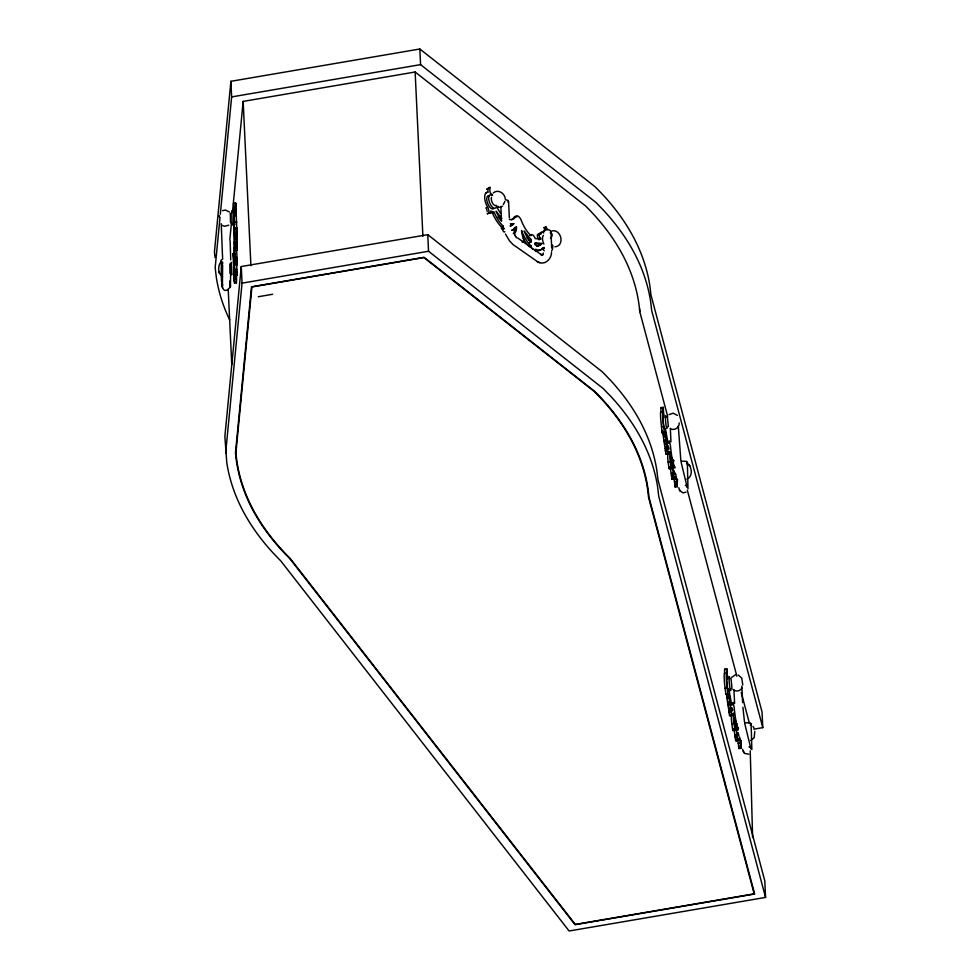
<?xml version="1.0" encoding="UTF-8"?>
<svg xmlns="http://www.w3.org/2000/svg" width="980" height="980" viewBox="0 0 980 980"><rect width="100%" height="100%" fill="white"/><g stroke="black" fill="none" stroke-linecap="round" stroke-linejoin="round"><path stroke-width="1.47" d="M662.284 431.874L662.186 433.087L661.524 426.741A10.743 0.907 84.3 0 1 660.998 411.808A8.306 0.711 84.3 0 1 661.243 407.545L663.325 407.337A7.803 0.662 84.3 0 0 663.607 413.131L663.73 413.597A10.743 0.907 84.3 0 1 664.085 415.532M665.053 432.829L662.97 433.025L663.191 435.108A23.863 2.021 84.3 0 0 665.187 448.436L665.886 454.046L665.996 453.177L666.241 454.181L668.323 453.973L667.27 448.228A23.863 2.021 84.3 0 1 665.285 434.899C663.656 430.894 664.624 433.871 663.619 426.533A10.743 0.907 84.3 0 1 663.08 411.6A8.306 0.711 84.3 0 1 663.325 407.337M236.339 274.412C237.748 287.018 232.897 284.837 234.22 273.628L234.514 275.294L234.661 273.604L234.747 275.319L236.842 275.257L236.854 274.229L236.927 275.172L236.67 259.798M725.886 694.33L725.127 688.315A10.743 0.931 84.3 0 1 724.6 673.383A8.306 0.723 84.3 0 1 724.857 669.12L726.939 668.911A7.803 0.674 84.3 0 0 727.209 674.706L727.332 675.183A10.743 0.931 84.3 0 1 727.699 677.107M728.679 694.404L726.511 694.624L726.817 696.682A23.863 2.058 84.3 0 0 728.826 710.01L729.537 715.62L729.647 714.751L729.892 715.755L731.986 715.547L730.921 709.802A23.863 2.058 84.3 0 1 728.899 696.474C727.344 692.284 728.177 695.629 727.221 688.107A10.743 0.931 84.3 0 1 726.682 673.174A8.306 0.723 84.3 0 1 726.939 668.911M738.736 745.339L738.883 748.512L740.978 748.304L740.954 744.2A10.743 0.931 84.3 0 0 741.223 740.5M222.632 264.992L222.387 286.123M230.729 264.735L230.447 286.368M234.747 275.319L234.269 253.183L234.514 265.445L234.465 261.121M236.768 232.738L237.197 249.667L237.111 248.798L237.099 249.827L234.992 249.9L233.632 202.995L235.813 203.313L236.829 230.57M667.27 427.096C666.412 433.699 664.17 409.946 666.302 417.064M679.177 422.87C679.728 427.378 674.461 431.163 670.455 428.713M742.779 684.885L741.75 678.136L738.332 675.048M744.665 722.726L750.325 722.897L751.096 724.355L750.276 725.347M219.336 215.563L219.336 216.984M230.557 222.705L230.275 213.248M680.916 461.176L686.576 461.347L687.335 462.805L686.514 463.797M234.98 259.602L234.404 247.536L234.992 249.9M237.087 259.541L236.609 249.349M674.963 483.483L675.098 486.95L677.192 486.742L677.131 482.711A10.743 0.907 84.3 0 0 677.425 478.951M504.908 201.304L503.365 204.526M550.478 237.92C552.536 236.952 553.088 232.824 550.245 233.056M234.649 259.7L235.004 264.955L234.355 252.13L234.563 259.859M236.756 259.639L237.099 264.894L236.67 257.262M751.868 749.541L751.109 723.828M222.828 258.83L220.782 260.619C222.828 260.79 217.303 302.808 230.386 286.871M753.755 729.181L762.783 727.638L762.048 712.007L650.965 294.98L649.875 285.817A517.905 269.059 -2.7 0 0 603.472 195.4L595.24 186.862L419.832 49L230.9 81.303L214.436 251.97L215.086 257.532M220.022 217.303L215.171 267.589L216.323 277.34A517.905 269.059 -2.7 0 0 229.712 319.982M220.316 214.265L231.635 96.922L230.9 81.303M229.81 239.769L231.427 223.048M232.603 210.884L243.163 101.406L415.14 72.006L585.501 205.886A505.913 262.836 -2.7 0 1 639.769 311.64L667.686 416.439M241.264 266.536L224.861 436.492L226.797 462.768A516.178 268.165 -2.7 0 0 273.04 552.892L280.795 560.94L569.123 931L765.564 897.411L764.792 880.812L657.948 479.722L656.857 470.547A516.178 268.165 -2.7 0 0 610.614 380.424L602.431 371.935L427.758 234.661L241.264 266.536L242.048 283.147L225.645 453.103M230.337 287.397L230.484 285.866M551.532 252.399C551.544 258.708 545.272 265.249 538.804 262.358M221.835 264.441L221.897 265.739M686.833 479.024C692.946 476.917 692.149 467.534 688.083 463.895M664.942 428.419C663.534 430.477 662.125 411 663.987 417.284M234.049 211.08L234.551 225.045L234.281 221.627M230.092 273.396L229.81 263.951M505.386 199.65L507.91 200.373L508.167 202.382M543.63 233.032L542.969 232.064C543.827 229.112 549.474 228.683 550.919 231.341L550.515 232.395M687.997 488.861L687.348 462.278M236.621 275.221L236.768 273.543L236.842 275.257M736.678 723.571L736.543 724.183A23.863 2.058 84.3 0 1 734.094 706.948L732.991 702.427A23.863 2.058 84.3 0 1 731.399 703.211L730.909 702.636A23.863 2.058 84.3 0 1 730.725 704.069L730.749 705.698L730.406 704.044A19.233 1.666 84.3 0 1 729.206 695.555L728.985 693.571L730.7 704.069M222.448 285.584L222.766 284.764M543.385 253.048L542.075 255.413L542.7 254.739L540.568 254.42L541.327 254.727L517.795 238.042M667.429 417.064L668.348 426.606M731.582 677.474L735.367 674.84M731.031 678.638L731.962 688.181M510.421 225.829A19.233 9.09 68.3 0 0 513.14 224.518L513.777 223.661L511.413 225.204A19.233 9.09 68.3 0 1 510.163 226.111M541.793 243.518L535.399 242.66A1.764 0.833 68.3 0 0 535.509 245.159L536.82 245.6A19.233 9.09 68.3 0 0 541.156 244.375L541.793 243.518L539.429 245.061A19.233 9.09 68.3 0 1 536.721 246.372M541.511 249.116L543.9 247.536L544.39 248.283M543.9 247.536L543.239 248.43A23.863 11.282 68.3 0 1 535.705 249.214L535.778 250.929M741.921 688.144C740.182 691.341 735.417 692.003 732.881 689.381M220.794 262.052C217.707 265.96 217.707 273.861 222.534 276.495M493.271 193.011C497.816 188.748 504.786 193.232 505.276 198.756M669.083 414.589L673.26 413.18L677.352 415.361M228.769 225.192L224.494 226.319L221.737 225.167M685.988 492.18L682.986 492.879L679.838 490.576M674.828 468.171L672.942 462.009L672.807 462.621A23.863 2.021 84.3 0 1 670.394 445.373L669.303 440.865A23.863 2.021 84.3 0 1 667.748 441.637L667.221 441.061A23.863 2.021 84.3 0 1 667.049 442.507L667.074 444.173L666.768 442.47A19.233 1.629 84.3 0 1 665.579 433.981L665.359 431.996L667.062 442.507M502.605 206.192L499.163 207.319M750.619 740.574L754.22 737.695L754.759 731.337M488.395 188.087L490.123 187.4A7.803 3.687 68.3 0 0 490.404 193.195L490.968 193.562A10.743 5.072 68.3 0 1 492.56 195.204M486.141 192.827L487.856 192.141A8.306 3.92 68.3 0 1 490.123 187.4M487.856 192.141A10.743 5.072 68.3 0 0 487.624 207.246L485.896 207.944A4.9 2.315 68.3 0 1 486.166 208.397M487.121 213.615L488.836 212.93A3.54 1.678 68.3 0 0 490.686 211.006L494.238 212.329L495.035 214.265A23.863 11.282 68.3 0 0 503.169 226.16L503.242 227.875L504.382 228.671L502.654 229.357L501.527 228.561L501.442 226.846A23.863 11.282 68.3 0 1 493.308 214.951L492.511 213.015L490.564 212.746M492.511 213.015L494.238 212.329M501.442 226.846L503.169 226.16M501.527 228.561L503.242 227.875M514.868 234.918A2.389 1.127 68.3 0 1 514.978 233.044A14.394 6.799 68.3 0 0 516.485 226.882L514.757 227.568A23.863 11.282 68.3 0 1 511.94 230.374M544.721 230.802A7.803 3.687 68.3 0 0 544.145 227.581L545.86 226.895A8.306 3.92 68.3 0 1 547.342 229.528M540.788 233.987A2.781 1.311 68.3 0 0 539.049 234.624A2.781 1.311 68.3 0 0 540.482 238.287L540.617 239.083L538.89 239.769L538.755 238.973A2.781 1.311 68.3 0 1 537.322 235.31A2.781 1.311 68.3 0 1 539.074 234.686L540.788 233.987A10.743 5.072 68.3 0 1 544.023 231.684M527.068 237.92L529.151 240.137L530.878 239.451A1.764 0.833 68.3 0 1 530.989 241.95L529.274 242.636M538.755 238.973L540.482 238.287M522.377 242.403A3.908 1.85 68.3 0 0 522.463 241.496A2.389 1.127 68.3 0 0 523.933 241.717A2.389 1.127 68.3 0 0 523.737 239.255A14.394 6.799 68.3 0 1 521.544 230.471A23.863 11.282 68.3 0 0 531.185 246.017L529.457 246.703A23.863 11.282 68.3 0 1 523.1 238.287M222.546 210.639L225.474 210.051L229.443 211.999M540.617 239.083L535.202 238.593A4.496 2.131 68.3 0 0 532.851 235.004A4.496 2.131 68.3 0 0 530.682 235.396A23.863 11.282 68.3 0 1 521.042 219.851A5.819 2.756 68.3 0 0 515.982 216.262A23.863 11.282 68.3 0 1 509.343 219.471M513.777 223.661L510.384 223.808M511.058 224.628L512.05 224.346M540.066 244.204L534.676 243.677M662.97 433.025L662.247 431.053M748.806 754.22L744.567 753.412L742.509 749.284M231.635 96.922L420.567 64.631L595.975 202.48L604.207 211.019A517.905 269.059 -2.7 0 1 650.61 301.448L651.7 310.611L762.783 727.638M242.048 283.147L428.542 251.26L603.215 388.546L611.398 397.023A516.178 268.165 -2.7 0 1 657.641 487.146L658.732 496.321L765.564 897.411M258.279 296.732L272.648 294.269M554.888 246.801C565.031 246.127 561.479 229.246 552.218 230.864M724.6 673.383L726.682 673.174M725.127 688.315L727.221 688.107M725.58 694.171L727.662 693.963M728.826 710.01L730.921 709.802M728.912 711.725L730.994 711.517M729.157 712.73L731.239 712.521M731.472 715.143A14.394 1.237 84.3 0 1 731.35 719.087L731.815 723.608L733.91 723.399L735.11 730.406L735.355 726.695A14.394 1.237 84.3 0 1 734.596 717.568A23.863 2.058 84.3 0 0 737.046 734.804L738.111 740.549L736.017 740.758L735.772 739.753L735.662 740.635L734.951 735.012A23.863 2.058 84.3 0 1 734.081 730.125M731.815 723.608L732.611 729.267L734.694 729.059M734.951 735.012L737.046 734.804M735.037 736.727L737.119 736.519M735.282 737.732L737.364 737.524M737.94 741.86L738.295 743.379L740.378 743.171L740.978 748.304M660.998 411.808L663.08 411.6M661.524 426.741L663.619 426.533M661.978 432.596L664.06 432.388M665.187 448.436L667.27 448.228M665.261 450.151L667.356 449.943M665.506 451.155L667.601 450.947M667.772 452.968A14.394 1.225 84.3 0 1 667.674 457.513L668.139 462.033L670.222 461.825L671.41 468.844L671.655 465.12A14.394 1.225 84.3 0 1 670.896 455.994A23.863 2.021 84.3 0 0 673.309 473.242L674.363 478.987L672.28 479.196L672.035 478.191L671.986 479.134L671.227 473.45A23.863 2.021 84.3 0 1 670.198 467.435M668.139 462.033L668.911 467.693L671.006 467.485M671.227 473.45L673.309 473.242M671.3 475.165L673.395 474.957M671.545 476.17L673.64 475.962M673.799 478.216L674.51 481.817L676.604 481.609L677.192 486.742M233.951 207.246L236.131 207.221M234.71 222.166L236.805 222.093M234.931 228.034L237.038 227.972M234.686 228.561L236.793 228.499M234.955 244.081L237.062 244.02M235.041 245.796L237.136 245.723M235.029 246.813L237.136 246.752M233.399 262.493L233.118 253.6L235.225 253.526M234.918 257.875L237.025 257.814M235.029 263.596L237.136 263.522M234.698 269.512L236.805 269.439M234.784 271.215L236.891 271.154M234.771 272.244L236.878 272.183M234.245 278.124L236.352 278.063M233.718 273.2L234.134 279.19L236.241 279.129L236.486 283.22M505.435 234.036L509.416 240.7L512.932 244.486L538.032 262.04M537.273 261.733L539.613 262.677M685.339 485.272L686.221 485.823M749.063 746.821L749.957 747.373M530.878 239.451L524.116 230.998L524.888 232.848A19.233 9.09 68.3 0 0 529.629 240.504L530.989 241.95M501.821 218.491L496.101 211.141L496.86 212.991A19.233 9.09 68.3 0 0 501.613 220.647M498.012 216.96L501.135 220.28A1.764 0.833 68.3 0 1 501.491 221.064M544.231 250.77L542.185 248.222M738.357 729.843L736.752 723.644M236.646 245.074L236.731 241.68M289.786 558.576L575.052 924.704L754.661 894.005L648.956 497.166A506.341 263.057 -2.7 0 0 594.627 391.326L424.095 257.299L251.493 286.809L235.482 452.736A506.341 263.057 -2.7 0 0 289.786 558.576M500.425 213.15L496.995 207.478A2.781 1.311 68.3 0 0 498.208 206.29M752.983 726.437L753.926 727.858M690.153 466.309L689.21 464.888M750.472 748.01L750.962 748.916L744.788 723.804M743.11 751.244L743.857 752.652M686.747 486.448L687.225 487.366L681.137 462.242M678.785 487.721L679.642 490.184M679.373 489.682L680.12 491.103M229.773 284.543L230.325 286.368L229.871 280.929M233.632 202.995L233.902 211.239M733.91 723.399L733.444 718.879A14.394 1.237 84.3 0 0 733.493 713.048A23.863 2.058 84.3 0 1 731.901 713.832L731.986 715.547M670.222 461.825L669.757 457.305A14.394 1.225 84.3 0 0 669.806 451.486A23.863 2.021 84.3 0 1 668.25 452.258L668.323 453.973M687.348 490.245L736.886 676.225M741.211 692.468L749.467 723.461M219.018 271.815L219.422 273.359M234.134 279.19L234.379 283.281M740.378 743.171L739.533 738.724L739.447 739.484A23.863 2.058 84.3 0 1 738.026 738.834L738.111 740.549M676.604 481.609L675.771 477.174L675.673 477.934A23.863 2.021 84.3 0 1 674.289 477.272L674.363 478.987M738.883 748.512L738.295 743.379M675.098 486.95L674.51 481.817M676.335 478.056L675.624 473.695M732.611 729.267L733.016 730.615L733.408 728.765M728.63 705.955L728.324 704.253A19.233 1.666 84.3 0 1 727.907 701.668M668.911 467.693L669.316 469.053L669.683 466.786M664.991 444.381L664.685 442.678A19.233 1.629 84.3 0 1 664.269 440.094M674.767 467.362L674.583 466.174M222.142 286.136L222.387 287.654M727.172 695.727L727.589 698.274M663.95 436.7L663.276 432.204L663.497 434.189A19.233 1.629 84.3 0 0 663.864 437.227M236.646 248.883L236.878 249.802L237.013 248.112L237.099 249.827M233.742 259.051L233.118 253.6M236.241 279.129L235.935 275.466M738.332 727.736L738.43 728.373M744.469 721.733L742.914 707.254M680.818 460.171L678.295 425.982M729.622 709.986L729.463 708.099M728.52 703.444L728.642 704.571M731.399 703.211L729.022 690.116M667.748 441.637L665.395 428.542M665.898 447.86L665.8 446.329M232.101 224.249L232.223 225.118L231.758 210.871L231.709 213.077M235.727 202.946L236.107 216.274M231.525 273.714C232.15 280.17 231.415 256.454 231.194 263.644M233.767 259.369L233.877 261.868M233.779 272.195C234.489 283.245 233.804 256.099 233.534 263.571M741.848 686.037L742.632 702.636M733.959 689.859L734.596 703.432M736.017 740.758L735.943 739.055A23.863 2.058 84.3 0 0 737.095 740.513M670.332 428.285L670.969 441.87M672.28 479.196L672.194 477.481A23.863 2.021 84.3 0 0 673.333 478.951M639.634 308.798L639.769 311.64M550.919 231.341L551.703 247.989M531.185 246.017L531.27 247.72M508.571 201.329L509.355 217.866M500.841 206.596L501.405 218.712M419.832 49L420.567 64.631M427.758 234.661L428.542 251.26M415.14 72.006L422.895 236.278M243.163 101.406L250.905 265.678M228.242 289.957L231.758 364.487M221.235 223.697L222.583 257.961M230.141 240.774L230.704 259.798M234.134 222.043L234.012 264.674L234.134 262.187M750.227 750.852L752.615 837.557M236.927 234.367L236.682 229.675L236.866 239.953L236.817 235.629M236.168 249.177L236.217 251.554M222.632 261.942L222.644 263.596M667.552 453.127A23.863 2.021 84.3 0 1 666.596 453.605M661.231 408.256A7.803 0.662 84.3 0 1 661.243 407.545M673.468 460.086A7.803 0.662 84.3 0 1 673.542 461.984M672.66 462.107A10.743 0.907 84.3 0 1 673.089 461.69M673.64 460.196A8.306 0.711 84.3 0 1 673.726 460.968M731.227 714.689A23.863 2.058 84.3 0 1 730.259 715.167M727.503 698.801A19.233 1.666 84.3 0 1 727.123 695.763M724.845 669.83A7.803 0.674 84.3 0 1 724.857 669.12M740.66 740.414A7.13 0.613 84.3 0 1 739.618 736.972M730.896 688.658A7.13 0.613 84.3 0 1 730.002 688.499A7.13 0.613 84.3 0 1 729.022 678.466A7.13 0.613 84.3 0 1 729.904 678.638M728.581 688.891A7.13 0.613 84.3 0 1 727.687 688.732A7.13 0.613 84.3 0 1 726.707 678.699A7.13 0.613 84.3 0 1 727.601 678.858M532.581 249.471A1.972 0.931 68.3 0 1 532.397 248.528M534.651 250.121A1.972 0.931 68.3 0 1 534.639 250.537M487.624 207.246A4.9 2.315 68.3 0 1 488.836 212.93M486.607 209.389A4.9 2.315 68.3 0 1 487.17 211.435M514.77 228.23A14.394 6.799 68.3 0 1 513.263 233.73M516.485 226.882A23.863 11.282 68.3 0 1 511.854 230.19M504.798 231.696A1.972 0.931 68.3 0 1 503.561 231.574A1.972 0.931 68.3 0 1 502.654 229.357M511.438 219.753A23.863 11.282 68.3 0 0 514.255 216.948L514.316 216.923A5.819 2.756 68.3 0 1 516.766 216.984M486.607 189.446A8.306 3.92 68.3 0 1 487.366 188.466M515.995 236.952A2.389 1.127 68.3 0 0 516.558 237.307A3.908 1.85 68.3 0 0 516.632 237.846M515.713 236.646A2.389 1.127 68.3 0 1 515.015 235.384M487.93 213.934A3.54 1.678 68.3 0 1 487.673 213.885M545.86 226.895A7.803 3.687 68.3 0 1 546.411 229.602M539.956 250.231A23.863 11.282 68.3 0 1 536.134 250.623M529.837 235.298A4.496 2.131 68.3 0 1 531.123 235.69M539.074 234.686A10.743 5.072 68.3 0 1 542.308 232.37M552.659 245.282A10.743 5.072 68.3 0 1 551.581 251.003M544.145 227.581A8.306 3.92 68.3 0 1 545.284 229.516M529.151 240.137A1.764 0.833 68.3 0 1 529.408 240.639M543.863 244.032A7.13 3.369 68.3 0 1 543.459 235.421M552.487 245.392A7.13 3.369 68.3 0 1 551.556 247.364M496.088 205.286A4.802 2.266 68.3 0 1 494.912 205.482M494.202 205.114A4.802 2.266 68.3 0 1 491.531 197.286M496.762 205.898A7.13 3.369 68.3 0 1 492.315 207.013A7.13 3.369 68.3 0 1 488.64 198.107A7.13 3.369 68.3 0 1 492.45 195.436M493.92 208.642A7.13 3.369 68.3 0 1 487.428 202.823A7.13 3.369 68.3 0 1 489.498 195.657M234.097 258.585L234.097 258.585M667.895 445.949L668.323 448.889A19.233 1.629 84.3 0 0 669.083 448.497L667.895 445.827M673.162 468.759L672.807 467.485A19.233 1.629 84.3 0 1 671.619 458.995L671.41 457.011L673.162 468.759M673.934 470.964L674.363 473.904A19.233 1.629 84.3 0 0 675.122 473.512L673.934 470.964M731.545 707.523L731.974 710.463A19.233 1.666 84.3 0 0 732.758 710.071L731.545 707.523M736.899 730.333L736.531 729.047A19.233 1.666 84.3 0 1 735.331 720.557L735.11 718.585L736.899 730.333M737.67 732.526L738.099 735.466A19.233 1.666 84.3 0 0 738.883 735.073L737.67 732.526M235.09 249.532L235.004 248.871L235.09 249.532M234.6 241.619L234.624 245.245L234.612 241.656M234.355 267.05L234.367 270.676L234.355 267.05M251.909 286.969L235.923 452.711A505.913 262.836 -2.7 0 0 290.19 558.465L575.321 924.422L754.171 893.846L648.515 497.203A505.913 262.836 -2.7 0 0 594.248 391.461L423.899 257.569L251.909 286.969M542.7 254.739L541.928 255.302L542.736 254.825M234.759 240.027L234.526 227.752L234.759 239.99"/></g></svg>
